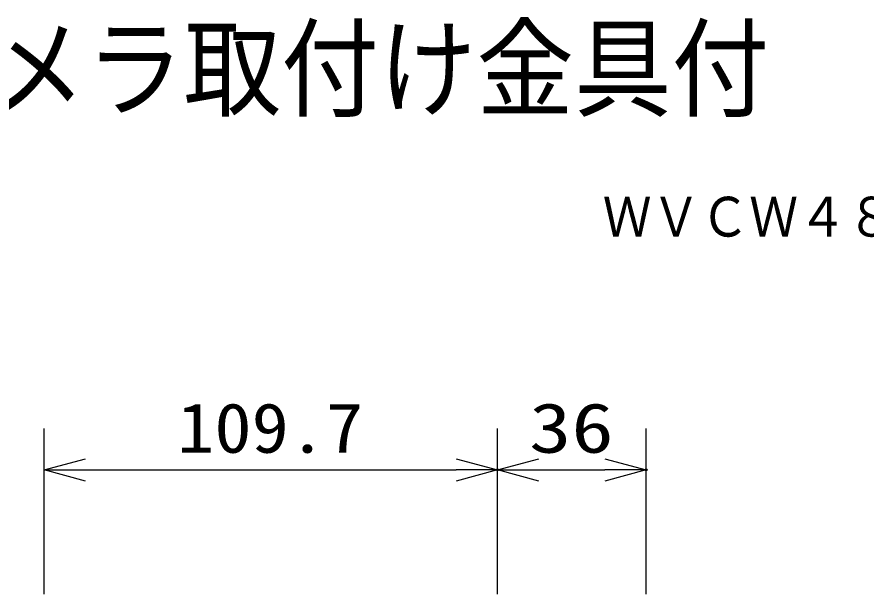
# Model space of a CAD drawing. Units: millimetres, scale not verified. Extents: x -63 to 64, y -57 to 57.
# Drawn here: x -1.05 to 40.04, y 29.42 to 57.33 of the extents above; entities that cross this region are included whole.
import ezdxf
from ezdxf.enums import TextEntityAlignment as Align

# ---------------------------------------------------------------- set-up
doc = ezdxf.new("R2010")
doc.units = ezdxf.units.MM
doc.header["$LTSCALE"] = 0.190236
doc.header["$PDMODE"] = 32
doc.header["$PDSIZE"] = 0.0951
for name, color, linetype in [('0-0_MOJI1', 2, 'Continuous'), ('0-1_TOUROKU', 1, 'Continuous'), ('0-3_WAKU', 3, 'Continuous'), ('0-4_DEFPOINTS', 7, 'Continuous')]:
    doc.layers.add(name, color=color, linetype=linetype)
doc.styles.add('ＭＳ ゴシック', font='')
doc.styles.get('ＭＳ ゴシック').set_extended_font_data('MS Gothic')

# ---------------------------------------------------------------- blocks, each defined once
blk = doc.blocks.new('_OPEN30')
at = {"layer": '0-3_WAKU', "color": 7}
blk.add_line((0, 0), (-1, 0), dxfattribs=at)
blk.add_lwpolyline([(-1, 0.26795), (0, 0), (-1, -0.26795)], dxfattribs=at)

msp = doc.modelspace()

# ---------------------------------------------------------------- linework, layer by layer
at = {"layer": '0-3_WAKU'}
for p, q in [((0.2653, 29.4224), (0.2653, 37.4224)), ((22.2054, 29.4224), (22.2054, 37.4224)), ((22.2054, 29.4224), (22.2054, 37.4224)), ((29.4054, 29.4224), (29.4054, 37.4224)), ((2.2654, 35.4224), (20.2054, 35.4224)), ((24.2054, 35.4224), (27.4054, 35.4224))]:
    msp.add_line(p, q, dxfattribs=at)
at = {"layer": '0-4_DEFPOINTS'}
for p in [(22.2054, 35.4224), (29.4054, 35.4224)]:
    msp.add_point(p, dxfattribs=at)

# ---------------------------------------------------------------- block references
at = {"layer": '0-3_WAKU', "xscale": 2, "yscale": 2, "rotation": 180}
for p in [(0.2653, 35.4224), (22.2054, 35.4224)]:
    msp.add_blockref('_OPEN30', p, dxfattribs=at)
at = {"layer": '0-3_WAKU', "xscale": 2, "yscale": 2}
for p in [(22.2054, 35.4224), (29.4054, 35.4224)]:
    msp.add_blockref('_OPEN30', p, dxfattribs=at)

# ---------------------------------------------------------------- texts
at = {"layer": '0-0_MOJI1', "style": 'ＭＳ ゴシック', "width": 0.9}
msp.add_text('カラーテレビカメラ取付け金具付', height=3.848, dxfattribs=at).set_placement((-35.5001, 51.7599), align=Align.BOTTOM_LEFT)
at = {"layer": '0-1_TOUROKU', "style": 'ＭＳ ゴシック', "width": 0.9}
msp.add_text('ＷＶＣＷ４８４Ｆ＋ＷＶＱ１１４', height=1.925, dxfattribs=at).set_placement((27.3, 46.13), align=Align.BOTTOM_LEFT)
at = {"layer": '0-3_WAKU', "style": 'ＭＳ ゴシック'}
for s, width, p in [('109.7', 1.1, (6.7078, 35.5319)), ('36', 1.25, (23.7385, 35.5319))]:
    msp.add_text(s, height=2.406, dxfattribs=dict(at, width=width)).set_placement(p, align=Align.BOTTOM_LEFT)

doc.saveas('drawing.dxf')
